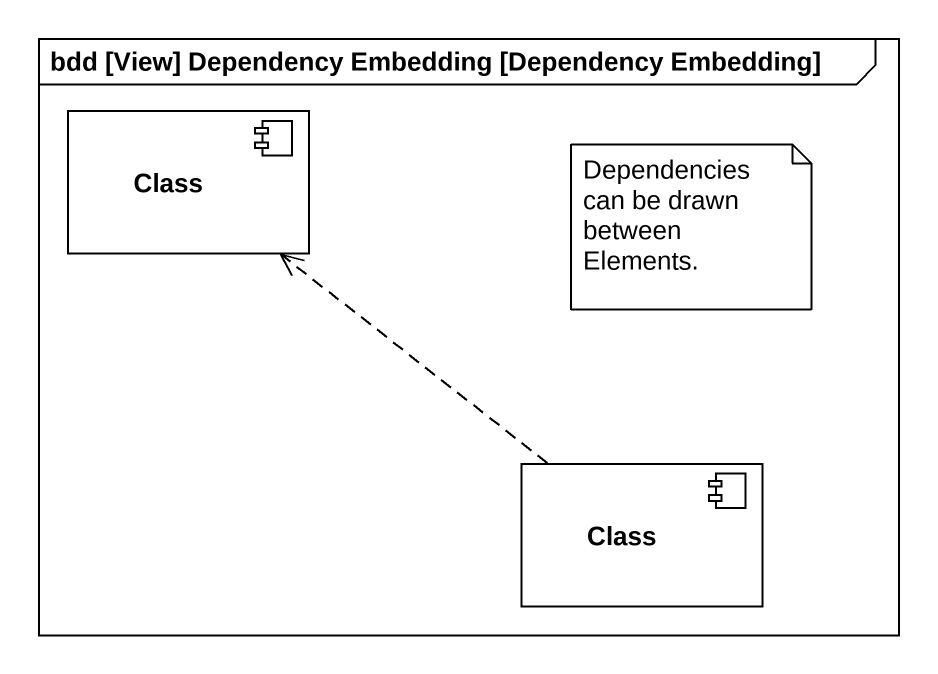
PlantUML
@startuml
mainframe bdd [View] Dependency Embedding [Dependency Embedding]
component "Class" as Class_
component "Class" as Class__2
Class__2 .up.> Class_
note as N1
  Dependencies can be drawn between Elements.
end note
@enduml
